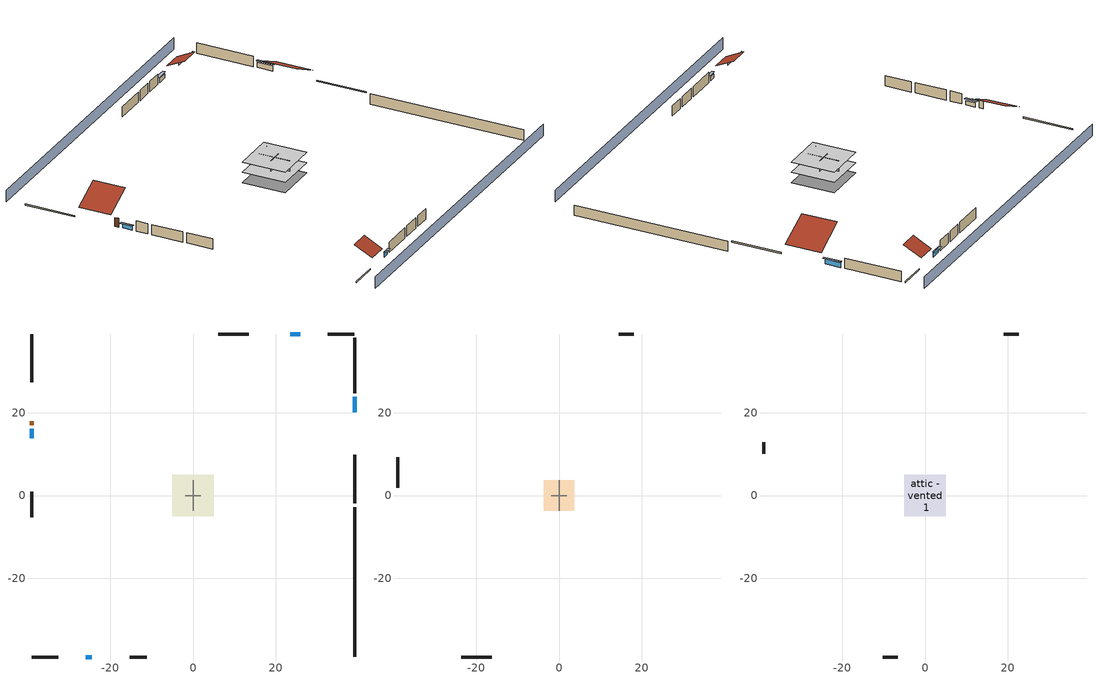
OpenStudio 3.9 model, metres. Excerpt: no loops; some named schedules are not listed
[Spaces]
conditioned space 1
 floor foundation (Slab2 construction): -5.03,-5.03 -5.03,5.03 5.03,5.03 5.03,-5.03 z-2.13
 floor adiabatic (AdiabaticFloorConstruction): -5.03,-5.03 -5.03,5.03 5.03,5.03 5.03,-5.03 z0.3
 wall outside (Wall3 construction): 39.02,24.74 39.02,38.1 z0.3:2.74
 wall outside (Wall4 construction): -15.34,-39.02 -11.13,-39.02 z0.3:2.74
 wall outside (Wall7 construction): -39.02,0.96 -39.02,-5.2 z0.3:2.74
 wall outside (Wall8 construction): 13.46,39.02 6.04,39.02 z0.3:2.74
 wall outside (RimJoist1 construction): 39.02,-1.85 39.02,9.85 z0.3:0.61
 wall outside (RimJoist2 construction): -39.02,-39.02 -32.53,-39.02 z0.3:0.61
 wall outside (RimJoist3 construction): -39.02,39.02 -39.02,27.32 z0.3:0.61
 wall outside (RimJoist4 construction): 39.02,39.02 32.53,39.02 z0.3:0.61
 wall outside (AdiabaticWallConstruction): 39.02,20.17 39.02,23.81 z0.3:1.52; -25.94,-39.02 -24.51,-39.02 z0.3:1.28; -39.02,16.1 -39.02,13.81 z0.3:1.31; 25.94,39.02 23.55,39.02 z0.3:1.34
 wall outside (AdiabaticWallConstruction 1): -39.02,17.94 -39.02,17.03 z0.3:2.34
 wall to garage 1 (Wall5 construction): 0,3.66 0,-3.66 z0.3:2.74
 wall to garage 1 (Wall6 construction): -1.83,0 1.83,0 z0.3:2.74
 wall foundation (FoundationWall1 construction): 39.02,-39.02 39.02,-2.78 z-2.13:0.3
 window (WindowConstruction): 39.02,20.17 39.02,23.81 z0.3:1.52
 window (WindowConstruction 1): -25.94,-39.02 -24.51,-39.02 z0.3:1.28
 window (WindowConstruction 2): -39.02,16.1 -39.02,13.81 z0.3:1.31
 window (WindowConstruction 3): 25.94,39.02 23.55,39.02 z0.3:1.34
 door (Door): -39.02,17.94 -39.02,17.03 z0.3:2.34
 ceiling adiabatic (AdiabaticFloorConstruction): 5.03,-5.03 5.03,5.03 -5.03,5.03 -5.03,-5.03 z0.3
garage 1
 floor foundation (Slab1 construction): -3.66,-3.66 -3.66,3.66 3.66,3.66 3.66,-3.66 z0
 wall outside (Wall1 construction): -23.58,-39.02 -16.26,-39.02 z0.3:2.74
 wall outside (Wall2 construction): -39.02,9.21 -39.02,1.89 z0.3:2.74
 wall outside (Wall12 construction): 18.05,39.02 14.39,39.02 z0.3:2.74
attic - vented 1
 floor to garage 1 (Floor1 construction): -3.66,-3.66 -3.66,3.66 3.66,3.66 3.66,-3.66 z2.74
 floor to conditioned space 1 (Floor2 construction Reversed): -5.03,-5.03 -5.03,5.03 5.03,5.03 5.03,-5.03 z2.74
 wall outside (Wall9 construction): -10.2,-39.02 -6.56,-39.02 z0.3:2.74
 wall outside (Wall10 construction): 22.62,39.02 18.98,39.02 z0.3:2.74
 wall outside (Wall11 construction): -39.02,12.88 -39.02,10.13 z0.3:2.74
 roof outside (Roof1 construction): 39.02,19.24,2.74 31.46,19.24,6.53 31.46,10.78,6.53 39.02,10.78,2.74
 roof outside (Roof2 construction): -26.87,-39.02,2.74 -26.87,-34.79,4.86 -31.6,-34.79,4.86 -31.6,-39.02,2.74
 roof outside (Roof3 construction): 26.87,39.02,2.74 26.87,34.79,4.86 31.6,34.79,4.86 31.6,39.02,2.74
 roof outside (Roof4 construction): -39.02,18.87,2.74 -32.3,18.87,6.11 -32.3,26.39,6.11 -39.02,26.39,2.74
shading: 39.02,43.6 -39.02,43.6 / -39.02,-43.6 39.02,-43.6 z0:2.74; 39.02,24.11 39.02,19.86 39.63,19.86 39.63,24.11 z1.83; -24.2,-39.02 -26.24,-39.02 -26.24,-39.63 -24.2,-39.63 z1.58; -39.02,13.5 -39.02,16.4 -39.63,16.4 -39.63,13.5 z1.62; 23.25,39.02 26.24,39.02 26.24,39.63 23.25,39.63 z1.65
[Site]
Portland Intl Arpt_OR: Latitude {deg}=45.59; Longitude {deg}=-122.6; Time Zone {hr}=-8; Elevation {m}=33; Terrain=Suburbs; Keep Site Location Information=Yes
[Site:GroundTemperature:Shallow]
10.2558, 8.96328, 8.85977, 9.47314, 11.9355, 14.3863, 16.5111, 17.8571, 17.9714, 16.8767, 14.8061, 12.4304
[Site:WaterMainsTemperature]
Calculation Method=Schedule; Temperature Schedule=mains temperature schedule
[Building]
Building 1
[Material] Roughness=Rough
Name | Thickness {m} | Conductivity {W/m-K} | Density {kg/m3} | Specific Heat {J/kg-K} | Thermal Absorptance | Solar Absorptance | Visible Absorptance
asphalt or fiberglass shingles | 0.00635 | 0.162714 | 1121.4 | 1465.45 | 0.9 | 0.85 | 0.85
roof rigid ins | 0.00281632 | 0.029427 | 32.04 | 1214.23 | 0.9 | 0.7 | 0.7
osb sheathing 0.5 in. | 0.0127 | 0.115458 | 512.64 | 1214.23 | 0.9 | 0.6 | 0.6
wood siding | 0.0254 | 0.102417 | 544.68 | 1172.36 | 0.9 | 0.85 | 0.85
osb sheathing 0.5 in. 1 | 0.0127 | 0.115458 | 512.64 | 1214.23 | 0.9 | 0.7 | 0.7
wall stud and cavity | 0.1397 | 0.727959 | 139.0536 | 1170.24 | 0.9 | 0.6 | 0.6
wall stud and cavity 1 | 0.1397 | 0.0951301 | 139.0536 | 1170.24 | 0.9 | 0.7 | 0.7
gypsum board | 0.0127 | 0.160291 | 801 | 837.4 | 0.9 | 0.6 | 0.6
osb sheathing 0.5 in. 2; osb sheathing 0.5 in. 3 | 0.0127 | 0.115458 | 512.64 | 1214.23
wall stud and cavity 2 | 0.1397 | 0.0856282 | 139.0536 | 1170.24 | 0.9 | 0.7 | 0.7
osb sheathing 2.0 in. | 0.0508 | 0.115458 | 512.64 | 1214.23 | 0.9 | 0.7 | 0.7
rim joist stud and cavity | 0.0508 | 0.0316484 | 125.044 | 1163.47 | 0.9 | 0.6 | 0.6
ceiling stud and cavity | 0.1397 | 1.39189 | 65.682 | 1177.47 | 0.9 | 0.7 | 0.7
ceiling loosefill ins | 0.0846667 | 0.0480833 | 16.02 | 1046.75 | 0.9 | 0.7 | 0.7
ceiling stud and cavity 1 | 0.1397 | 0.0920385 | 65.682 | 1177.47 | 0.9 | 0.7 | 0.7
concrete 4.0 in. | 0.1016 | 1.803125 | 2242.8 | 837.4 | 0.9 | 0.7 | 0.7
exterior vertical ins | 0.051816 | 0.029427 | 32.04 | 1214.23
concrete 8.0 in. | 0.2032 | 1.803125 | 2242.8 | 837.4 | 0.9 | 0.7 | 0.7
gypsum board 1 | 0.0127 | 0.160291 | 801 | 837.4 | 0.9 | 0.7 | 0.7
floor covering | 0.0127 | 0.0450781 | 54.468 | 1339.84 | 0.9 | 0.9 | 0.9
wood siding 1; wood siding 2 | 0.0254 | 0.102417 | 544.68 | 1172.36
wall rigid ins; floor rigid ins | 0.512978 | 0.029427 | 32.04 | 1214.23 | 0.9 | 0.7 | 0.7
wall stud and cavity 3 | 0.0889 | 0.380278 | 52.3479 | 1209.89 | 0.9 | 0.7 | 0.7
door material | 0.04445 | 0.0612267 | 512.64 | 1214.23 | 0.9 | 0.7 | 0.7
floor stud and cavity | 0.1397 | 1.75129 | 37.0049 | 1207.88 | 0.9 | 0.7 | 0.7
osb sheathing 0.75 in. | 0.01905 | 0.115458 | 512.64 | 1214.23 | 0.9 | 0.7 | 0.7
floor covering 1 | 0.0127 | 0.0433444 | 54.468 | 1339.84 | 0.9 | 0.6 | 0.6
wall stud and cavity 4 | 0.0889 | 0.391764 | 83.0341 | 1211.67 | 0.9 | 0.7 | 0.7
furniture material conditioned space 1; furniture material garage 1 | 0.1524 | 0.115458 | 640.8 | 1214.23 | 0.9 | 0.6 | 0.6
[Construction]
Roof1 construction; Roof2 construction; Roof3 construction; Roof4 construction: asphalt or fiberglass shingles, roof rigid ins, osb sheathing 0.5 in.
Wall1 construction; Wall2 construction: wood siding, osb sheathing 0.5 in. 1, wall stud and cavity
Wall3 construction; Wall4 construction: wood siding, osb sheathing 0.5 in. 1, wall stud and cavity 1, gypsum board
Wall5 construction: osb sheathing 0.5 in. 2, wall stud and cavity 2, gypsum board
Wall6 construction: osb sheathing 0.5 in. 3, wall stud and cavity 2, gypsum board
Wall7 construction; Wall8 construction: wood siding, osb sheathing 0.5 in. 2, wall stud and cavity 1, gypsum board
Wall9 construction; Wall10 construction; Wall11 construction; Wall12 construction: wood siding, osb sheathing 0.5 in. 2, wall stud and cavity
RimJoist1 construction; RimJoist2 construction; RimJoist3 construction; RimJoist4 construction: wood siding, osb sheathing 2.0 in., rim joist stud and cavity
Floor1 construction: ceiling stud and cavity
Floor2 construction Reversed: gypsum board, ceiling stud and cavity 1, ceiling loosefill ins
Slab1 construction: concrete 4.0 in.
FoundationWall1 construction: concrete 8.0 in., gypsum board 1
Slab2 construction: concrete 4.0 in., floor covering
WindowConstruction; WindowConstruction 1; WindowConstruction 2; WindowConstruction 3: WindowMaterial
AdiabaticWallConstruction: wood siding 1, wall rigid ins, wall stud and cavity 3, gypsum board
Door: door material
AdiabaticWallConstruction 1: wood siding 2, wall rigid ins, wall stud and cavity 3, gypsum board
AdiabaticFloorConstruction: floor stud and cavity, floor rigid ins, osb sheathing 0.75 in., floor covering 1
PartitionWallConstruction: gypsum board, wall stud and cavity 4, gypsum board
furniture construction conditioned space 1: furniture material conditioned space 1
furniture construction garage 1: furniture material garage 1
[WindowMaterial:SimpleGlazingSystem]
WindowMaterial: U-Factor {W/m2-K}=4.31528; Solar Heat Gain Coefficient=0.67
[ThermalZone] Multiplier=1; Use Ideal Air Loads=No
Name | Volume {m3} | Thermostat
conditioned space | 493.619 | conditioned space temperature setpoint
attic - vented | 143.458
garage | 130.484
[Sizing:Zone] Zone Cooling Design Supply Air Temperature Input Method=SupplyAirTemperature; Zone Cooling Design Supply Air Temperature {C}=14; Zone Cooling Design Supply Air Temperature Difference {deltaC}=11.11; Zone Heating Design Supply Air Temperature Input Method=SupplyAirTemperature; Zone Heating Design Supply Air Temperature {C}=40; Zone Heating Design Supply Air Temperature Difference {deltaC}=11.11; Zone Cooling Design Supply Air Humidity Ratio {kg-H2O/kg-air}=0.0085; Zone Heating Design Supply Air Humidity Ratio {kg-H2O/kg-air}=0.008; Cooling Design Air Flow Method=DesignDay; Heating Design Air Flow Method=DesignDay; Account for Dedicated Outdoor Air System=No; Dedicated Outdoor Air System Control Strategy=NeutralSupplyAir; Dedicated Outdoor Air Low Setpoint Temperature for Design {C}=autosize; Dedicated Outdoor Air High Setpoint Temperature for Design {C}=autosize; Zone Load Sizing Method=Sensible Load Only No Latent Load; Zone Latent Cooling Design Supply Air Humidity Ratio Input Method=HumidityRatioDifference; Zone Cooling Design Supply Air Humidity Ratio Difference {kgWater/kgDryAir}=0.005; Zone Latent Heating Design Supply Air Humidity Ratio Input Method=HumidityRatioDifference; Zone Humidification Design Supply Air Humidity Ratio Difference {kgWater/kgDryAir}=0.005; Sizing Option=Coincident
attic - vented; garage
[Space]
Name | Thermal Zone | Volume {m3}
conditioned space 1 | conditioned space | 493.619
attic - vented 1 | attic - vented | 143.458
garage 1 | garage | 130.484
[ThermostatSetpoint:DualSetpoint]
conditioned space temperature setpoint: Heating Setpoint Temperature Schedule=heating setpoint; Cooling Setpoint Temperature Schedule=cooling setpoint; Temperature Difference Between Cutout And Setpoint {deltaC}=0
[Foundation:Kiva] Wall Depth Below Slab {m}=0.2032
Name | Initial Indoor Air Temperature {C} | Wall Height Above Grade {m} | Custom Block Material Name 1 | Custom Block Depth 1 {m} | Custom Block X Position 1 {m} | Custom Block Z Position 1 {m}
Foundation Kiva 1 | 13.4258 | 0.1016
Foundation Kiva 2 | 22.2222 | 0.3048 | exterior vertical ins | 2.4384 | 0.2159 | 0
[Foundation:Kiva:Settings]
Soil Conductivity {W/m-K}=1.3848; Soil Density {kg/m3}=1842.3; Soil Specific Heat {J/kg-K}=418.7; Ground Solar Absorptivity=0.9; Ground Thermal Absorptivity=0.9; Ground Surface Roughness {m}=0.03; Far-Field Width {m}=40; Deep-Ground Boundary Condition=ZeroFlux; Deep-Ground Depth {m}=40; Minimum Cell Dimension {m}=0.2; Maximum Cell Growth Coefficient=3; Simulation Timestep=Timestep
[SurfaceProperty:ExposedFoundationPerimeter] Exposed Perimeter Calculation Method=TotalExposedPerimeter
Name | Total Exposed Perimeter {m}
Slab1 | 18.288
Slab2 | 36.24072
[SurfaceProperty:IncidentSolarMultiplier] Incident Solar Multiplier=1; Incident Solar Multiplier Schedule=trans schedule winter=0.85 summer=0.7
Window1; Window2; Window3; Window4
[InternalMass:Definition] Design Level Calculation Method=SurfaceArea
Name | Construction | Surface Area {m2}
partition wall mass | PartitionWallConstruction | 202.436
furniture mass conditioned space 1 | furniture construction conditioned space 1 | 80.97429
furniture mass garage 1 | furniture construction garage 1 | 5.35122
[InternalMass] Multiplier=1
Name | Internal Mass Definition | Space or SpaceType
partition wall mass | partition wall mass | conditioned space 1
furniture mass conditioned space 1 | furniture mass conditioned space 1 | conditioned space 1
furniture mass garage 1 | furniture mass garage 1 | garage 1
[EnergyManagementSystem:Sensor]
Name | Output Variable or Output Meter Index Key | Output Variable or Output Meter
water_heater_amb_temp | garage | Zone Mean Air Temperature
water_heater_amb_rh | garage | Zone Air Relative Humidity
water_heater_T_set | water heater setpoint | Schedule Value
out_pb_s |  | Site Outdoor Air Barometric Pressure
out_wt_s |  | Site Outdoor Air Humidity Ratio
site_vw_s |  | Site Wind Speed
cool_season | cooling season schedule | Schedule Value
natural_vent_s | natural vent schedule | Schedule Value
htg_sp_s | heating setpoint | Schedule Value
clg_sp_s | cooling setpoint | Schedule Value
mech_vent_range_fan_0_sch_s | mech vent range fan 0 schedule | Schedule Value
mech_vent_bath_fan_0_sch_s | mech vent bath fan 0 schedule | Schedule Value
clothes_dryer_exhaust_0_sch_s | clothes_dryer | Schedule Value
htg_load_cond |  | Heating:EnergyTransfer:Zone:CONDITIONED SPACE
clg_load_cond |  | Cooling:EnergyTransfer:Zone:CONDITIONED SPACE
s_conv | Floor2 | Surface Inside Face Convection Heat Gain Energy
s_ig | Floor2 | Surface Inside Face Internal Gains Radiation Heat Gain Energy
s_sol | Floor2 | Surface Inside Face Solar Radiation Heat Gain Energy
s_lgt | Floor2 | Surface Inside Face Lights Radiation Heat Gain Energy
s_surf | Floor2 | Surface Inside Face Net Surface Thermal Radiation Heat Gain Energy
s_conv_1 | FoundationWall1 | Surface Inside Face Convection Heat Gain Energy
s_ig_1 | FoundationWall1 | Surface Inside Face Internal Gains Radiation Heat Gain Energy
s_sol_1 | FoundationWall1 | Surface Inside Face Solar Radiation Heat Gain Energy
s_lgt_1 | FoundationWall1 | Surface Inside Face Lights Radiation Heat Gain Energy
s_surf_1 | FoundationWall1 | Surface Inside Face Net Surface Thermal Radiation Heat Gain Energy
s_conv_2 | inferred conditioned ceiling | Surface Inside Face Convection Heat Gain Energy
s_ig_2 | inferred conditioned ceiling | Surface Inside Face Internal Gains Radiation Heat Gain Energy
s_sol_2 | inferred conditioned ceiling | Surface Inside Face Solar Radiation Heat Gain Energy
s_lgt_2 | inferred conditioned ceiling | Surface Inside Face Lights Radiation Heat Gain Energy
s_surf_2 | inferred conditioned ceiling | Surface Inside Face Net Surface Thermal Radiation Heat Gain Energy
s_conv_3 | inferred conditioned floor | Surface Inside Face Convection Heat Gain Energy
s_ig_3 | inferred conditioned floor | Surface Inside Face Internal Gains Radiation Heat Gain Energy
s_sol_3 | inferred conditioned floor | Surface Inside Face Solar Radiation Heat Gain Energy
s_lgt_3 | inferred conditioned floor | Surface Inside Face Lights Radiation Heat Gain Energy
s_surf_3 | inferred conditioned floor | Surface Inside Face Net Surface Thermal Radiation Heat Gain Energy
s_conv_4 | RimJoist1 | Surface Inside Face Convection Heat Gain Energy
s_ig_4 | RimJoist1 | Surface Inside Face Internal Gains Radiation Heat Gain Energy
s_sol_4 | RimJoist1 | Surface Inside Face Solar Radiation Heat Gain Energy
s_lgt_4 | RimJoist1 | Surface Inside Face Lights Radiation Heat Gain Energy
s_surf_4 | RimJoist1 | Surface Inside Face Net Surface Thermal Radiation Heat Gain Energy
s_conv_5 | RimJoist2 | Surface Inside Face Convection Heat Gain Energy
s_ig_5 | RimJoist2 | Surface Inside Face Internal Gains Radiation Heat Gain Energy
s_sol_5 | RimJoist2 | Surface Inside Face Solar Radiation Heat Gain Energy
s_lgt_5 | RimJoist2 | Surface Inside Face Lights Radiation Heat Gain Energy
s_surf_5 | RimJoist2 | Surface Inside Face Net Surface Thermal Radiation Heat Gain Energy
s_conv_6 | RimJoist3 | Surface Inside Face Convection Heat Gain Energy
s_ig_6 | RimJoist3 | Surface Inside Face Internal Gains Radiation Heat Gain Energy
s_sol_6 | RimJoist3 | Surface Inside Face Solar Radiation Heat Gain Energy
s_lgt_6 | RimJoist3 | Surface Inside Face Lights Radiation Heat Gain Energy
s_surf_6 | RimJoist3 | Surface Inside Face Net Surface Thermal Radiation Heat Gain Energy
s_conv_7 | RimJoist4 | Surface Inside Face Convection Heat Gain Energy
s_ig_7 | RimJoist4 | Surface Inside Face Internal Gains Radiation Heat Gain Energy
s_sol_7 | RimJoist4 | Surface Inside Face Solar Radiation Heat Gain Energy
s_lgt_7 | RimJoist4 | Surface Inside Face Lights Radiation Heat Gain Energy
s_surf_7 | RimJoist4 | Surface Inside Face Net Surface Thermal Radiation Heat Gain Energy
s_conv_8 | Slab2 | Surface Inside Face Convection Heat Gain Energy
s_ig_8 | Slab2 | Surface Inside Face Internal Gains Radiation Heat Gain Energy
s_sol_8 | Slab2 | Surface Inside Face Solar Radiation Heat Gain Energy
s_lgt_8 | Slab2 | Surface Inside Face Lights Radiation Heat Gain Energy
s_surf_8 | Slab2 | Surface Inside Face Net Surface Thermal Radiation Heat Gain Energy
ss_sol | Door1 | Surface Inside Face Solar Radiation Heat Gain Energy
ss_lgt | Door1 | Surface Inside Face Lights Radiation Heat Gain Energy
ss_conv | Door1 | Surface Inside Face Convection Heat Gain Energy
ss_ig | Door1 | Surface Inside Face Internal Gains Radiation Heat Gain Energy
ss_surf | Door1 | Surface Inside Face Net Surface Thermal Radiation Heat Gain Energy
ss_conv_1 | Window1 | Surface Inside Face Convection Heat Gain Energy
ss_ig_1 | Window1 | Surface Inside Face Internal Gains Radiation Heat Gain Energy
ss_surf_1 | Window1 | Surface Inside Face Net Surface Thermal Radiation Heat Gain Energy
ss_trans_in | Window1 | Surface Window Transmitted Solar Radiation Rate
ss_back_out | Window1 | Surface Window Shortwave from Zone Back Out Window Heat Transfer Rate
ss_trans_out | Window1 | Surface Inside Face Initial Transmitted Diffuse Transmitted Out Window Solar Radiation Rate
ss_conv_2 | Window2 | Surface Inside Face Convection Heat Gain Energy
ss_ig_2 | Window2 | Surface Inside Face Internal Gains Radiation Heat Gain Energy
ss_surf_2 | Window2 | Surface Inside Face Net Surface Thermal Radiation Heat Gain Energy
ss_trans_in_1 | Window2 | Surface Window Transmitted Solar Radiation Rate
ss_back_out_1 | Window2 | Surface Window Shortwave from Zone Back Out Window Heat Transfer Rate
ss_trans_out_1 | Window2 | Surface Inside Face Initial Transmitted Diffuse Transmitted Out Window Solar Radiation Rate
ss_conv_3 | Window3 | Surface Inside Face Convection Heat Gain Energy
ss_ig_3 | Window3 | Surface Inside Face Internal Gains Radiation Heat Gain Energy
ss_surf_3 | Window3 | Surface Inside Face Net Surface Thermal Radiation Heat Gain Energy
ss_trans_in_2 | Window3 | Surface Window Transmitted Solar Radiation Rate
ss_back_out_2 | Window3 | Surface Window Shortwave from Zone Back Out Window Heat Transfer Rate
ss_trans_out_2 | Window3 | Surface Inside Face Initial Transmitted Diffuse Transmitted Out Window Solar Radiation Rate
ss_conv_4 | Window4 | Surface Inside Face Convection Heat Gain Energy
ss_ig_4 | Window4 | Surface Inside Face Internal Gains Radiation Heat Gain Energy
ss_surf_4 | Window4 | Surface Inside Face Net Surface Thermal Radiation Heat Gain Energy
ss_trans_in_3 | Window4 | Surface Window Transmitted Solar Radiation Rate
ss_back_out_3 | Window4 | Surface Window Shortwave from Zone Back Out Window Heat Transfer Rate
ss_trans_out_3 | Window4 | Surface Inside Face Initial Transmitted Diffuse Transmitted Out Window Solar Radiation Rate
s_conv_9 | Wall3 | Surface Inside Face Convection Heat Gain Energy
s_ig_9 | Wall3 | Surface Inside Face Internal Gains Radiation Heat Gain Energy
s_sol_9 | Wall3 | Surface Inside Face Solar Radiation Heat Gain Energy
s_lgt_9 | Wall3 | Surface Inside Face Lights Radiation Heat Gain Energy
s_surf_9 | Wall3 | Surface Inside Face Net Surface Thermal Radiation Heat Gain Energy
s_conv_10 | Wall4 | Surface Inside Face Convection Heat Gain Energy
s_ig_10 | Wall4 | Surface Inside Face Internal Gains Radiation Heat Gain Energy
s_sol_10 | Wall4 | Surface Inside Face Solar Radiation Heat Gain Energy
s_lgt_10 | Wall4 | Surface Inside Face Lights Radiation Heat Gain Energy
s_surf_10 | Wall4 | Surface Inside Face Net Surface Thermal Radiation Heat Gain Energy
s_conv_11 | Wall5 | Surface Inside Face Convection Heat Gain Energy
s_ig_11 | Wall5 | Surface Inside Face Internal Gains Radiation Heat Gain Energy
s_sol_11 | Wall5 | Surface Inside Face Solar Radiation Heat Gain Energy
[ElectricEquipment:Definition] Design Level Calculation Method=EquipmentLevel
Name | Design Level {W} | Fraction Latent | Fraction Radiant | Fraction Lost
ceiling fan | 18.467 | 0 | 0.558 | 0
clothes washer | 327.384 | 0.03 | 0.162 | 0.7
clothes dryer | 5841.74 | 0.015 | 0.081 | 0.85
dishwasher | 777.627 | 0.3 | 0.18 | 0.4
fridge | 57.5342 | 0 | 0.6 | 0
cooking range | 138.055 | 0.16 | 0.384 | 0.2
misc tv | 803.817 | 0 | 0.6 | 0
misc plug loads | 691.3 | 0.021 | 0.558 | 0.049
whole house fan; mech vent house fan | 0 | 0 | 0 | 1
mech vent house fan cfis | 0 | 0 | 0 | 0
mech vent range fan 0; mech vent bath fan 0 | 30 | 0 | 0 | 1
[ElectricEquipment] Space or SpaceType=conditioned space 1
Name | Electric Equipment Definition | Schedule
ceiling fan | ceiling fan | ceiling_fan
clothes washer | clothes washer | clothes_washer
clothes dryer | clothes dryer | clothes_dryer
dishwasher | dishwasher | dishwasher
fridge | fridge | fridge schedule
cooking range | cooking range | cooking_range
misc tv | misc tv | plug_loads_tv
misc plug loads | misc plug loads | plug_loads_other
whole house fan | whole house fan | Always On Discrete
mech vent house fan | mech vent house fan | mech vent house fan schedule
mech vent house fan cfis | mech vent house fan cfis | mech vent house fan cfis schedule
mech vent range fan 0 | mech vent range fan 0 | mech vent range fan 0 schedule
mech vent bath fan 0 | mech vent bath fan 0 | mech vent bath fan 0 schedule
[OtherEquipment:Definition] Design Level Calculation Method=EquipmentLevel
Name | Design Level {W} | Fraction Latent | Fraction Radiant | Fraction Lost
water heater sens; mech vent house fan sensible load | 0 | 0 | 0 | 0
water heater lat; mech vent house fan latent load | 0 | 1 | 0 | 0
water heater energy adjustment1 | 0.01 | 0 | 0 | 1
clothes dryer 2 | 0 | 0.015 | 0.081 | 0.85
cooking range 2 | 4045.99 | 0.16 | 0.384 | 0.2
general water use sensible | -43.4886 | 0 | 0.6 | 0
general water use latent | 44.1266 | 1 | 0 | 0
[OtherEquipment]
Name | Other Equipment Definition | Space or SpaceType | Schedule | Fuel Type
water heater sens | water heater sens | garage 1 | Always On Discrete
water heater lat | water heater lat | garage 1 | Always On Discrete
water heater energy adjustment1 | water heater energy adjustment1 | garage 1 | Always On Discrete | Electricity
clothes dryer 1 | clothes dryer 2 | conditioned space 1 | clothes_dryer | Electricity
cooking range 1 | cooking range 2 | conditioned space 1 | cooking_range | Propane
general water use sensible | general water use sensible | conditioned space 1 | general water use schedule
general water use latent | general water use latent | conditioned space 1 | general water use schedule
mech vent house fan sensible load | mech vent house fan sensible load | conditioned space 1 | Always On Discrete
mech vent house fan latent load | mech vent house fan latent load | conditioned space 1 | Always On Discrete
[WaterUse:Equipment:Definition]
Name | Peak Flow Rate {m3/s}
clothes washer | 1.20842e-05
dishwasher | 7.13807e-06
[Lights:Definition] Design Level Calculation Method=LightingLevel; Fraction Radiant=0.6; Fraction Visible=0.2; Return Air Fraction=0
Name | Lighting Level {W}
interior lighting | 1129.23
garage lighting | 47.8769
[Lights] Fraction Replaceable=1
Name | Lights Definition | Space or SpaceType | Schedule
interior lighting | interior lighting | conditioned space 1 | lighting_interior
garage lighting | garage lighting | garage 1 | lighting_garage
[Exterior:Lights:Definition]
exterior lighting: Design Level {W}=48.0871
[Exterior:Lights]
exterior lighting: Exterior Lights Definition=exterior lighting; Schedule=exterior lighting schedule
[People:Definition]
occupants: Number of People Calculation Method=People; Number of People {people}=2; Fraction Radiant=0.314171; Sensible Heat Fraction=0.56303; Carbon Dioxide Generation Rate {m3/s-W}=0; Enable ASHRAE 55 Comfort Warnings=No; Mean Radiant Temperature Calculation Type=EnclosureAveraged
[People]
occupants: People Definition=occupants; Space or SpaceType=conditioned space 1; Number of People Schedule=occupants; Activity Level Schedule=occupants activity schedule; Multiplier=1
[SpaceInfiltration:DesignFlowRate] Space or SpaceType=conditioned space 1; Schedule=Always On Discrete; Design Flow Rate Calculation Method=Flow/Space; Design Flow Rate {m3/s}=0
natural vent flow; whole house fan flow; infil flow
[ZoneMixing]
whole house fan mix: Zone or Space=attic - vented; Schedule=Always On Continuous; Design Flow Rate Calculation Method=Flow/Zone; Design Flow Rate {m3/s}=0; Source Zone or Space=conditioned space
[SpaceInfiltration:EffectiveLeakageArea] Schedule=Always On Discrete
Name | Space or SpaceType | Effective Air Leakage Area {cm2} | Stack Coefficient | Wind Coefficient
infil garage 1 | garage 1 | 543.674 | 0.000129147 | 4.64657e-05
infil attic - vented 1 | attic - vented 1 | 5157.15 | 0.000193418 | 3.6786e-05
